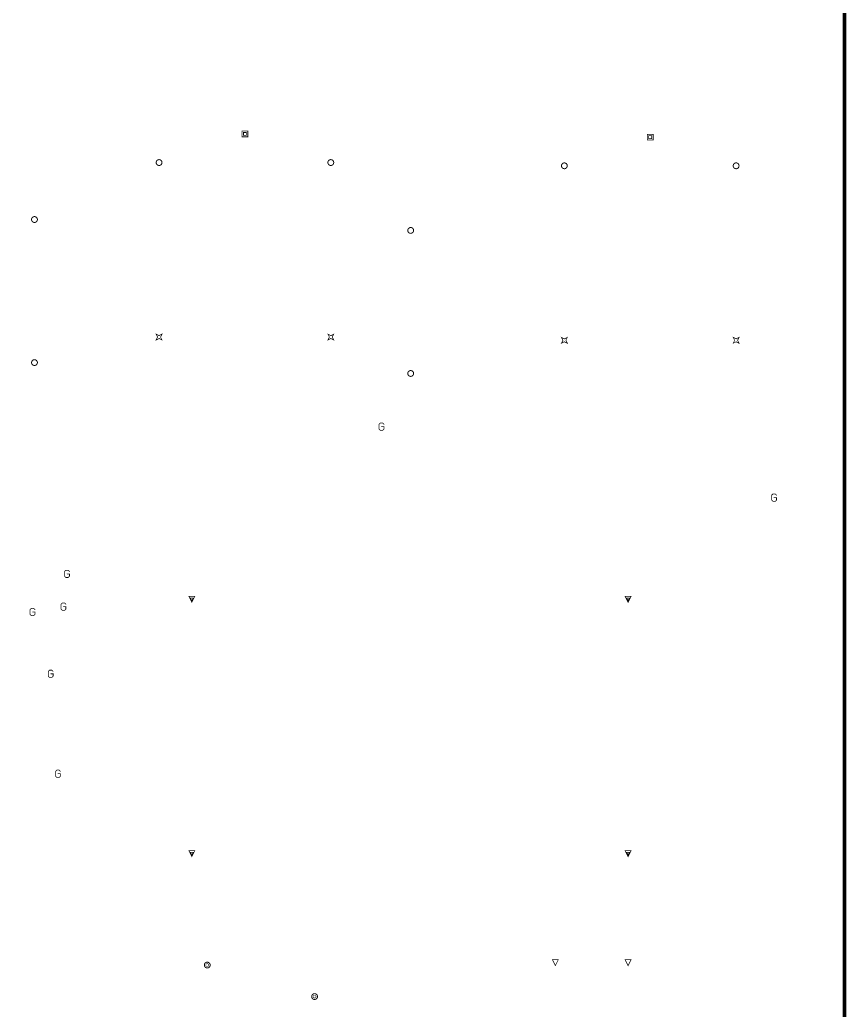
# Model space of a CAD drawing. Extents: x -9.8 to 23.3, y -7.1 to 14.3.
# Drawn here: x 8.727 to 11, y 1.134 to 3.86 of the extents above; entities that cross this region are included whole.
import ezdxf

# ---------------------------------------------------------------- set-up
doc = ezdxf.new("R2010")
doc.units = 0
doc.layers.add('2D_LINE_00', color=1, linetype='CONTINUOUS')

# ---------------------------------------------------------------- blocks, each defined once
blk = doc.blocks.new('DRAWING_13')
at = {"layer": '2D_LINE_00', "const_width": 0.01}
blk.add_lwpolyline([(0, 0), (11.23, 0), (11.23, 7.4)], dxfattribs=at)
blk = doc.blocks.new('SMOOTH_0$002')
at = {"const_width": 0.001}
blk.add_lwpolyline([(-0.0005, 0, 1), (0.0005, 0, 1)], format="xyb", close=True, dxfattribs=at)
blk = doc.blocks.new('DRAWING_3490')
at = {"layer": '2D_LINE_00', "const_width": 0.002}
blk.add_lwpolyline([(0, 0), (0.004, 0.008), (0, 0.016), (0.008, 0.012), (0.016, 0.016), (0.012, 0.008), (0.016, 0), (0.008, 0.004), (0, 0)], dxfattribs=at)
at = {"layer": '2D_LINE_00'}
for p in [(0, 0.016), (0, 0), (0, 0), (0.004, 0.008), (0.008, 0.012), (0.008, 0.004), (0.012, 0.008), (0.016, 0.016), (0.016, 0)]:
    blk.add_blockref('SMOOTH_0$002', p, dxfattribs=at)
blk = doc.blocks.new('DRAWING_3491')
at = {"layer": '2D_LINE_00', "const_width": 0.002}
blk.add_lwpolyline([(0, 0), (0.004, 0.008), (0, 0.016), (0.008, 0.012), (0.016, 0.016), (0.012, 0.008), (0.016, 0), (0.008, 0.004), (0, 0)], dxfattribs=at)
at = {"layer": '2D_LINE_00'}
for p in [(0, 0.016), (0, 0), (0, 0), (0.004, 0.008), (0.008, 0.012), (0.008, 0.004), (0.012, 0.008), (0.016, 0.016), (0.016, 0)]:
    blk.add_blockref('SMOOTH_0$002', p, dxfattribs=at)
blk = doc.blocks.new('DRAWING_3492')
at = {"layer": '2D_LINE_00', "const_width": 0.002}
blk.add_lwpolyline([(0, 0), (0, 0.016), (0.016, 0.016), (0.016, 0), (0, 0)], dxfattribs=at)
at = {"layer": '2D_LINE_00'}
for p in [(0, 0.016), (0, 0), (0, 0), (0.016, 0.016), (0.016, 0)]:
    blk.add_blockref('SMOOTH_0$002', p, dxfattribs=at)
blk = doc.blocks.new('DRAWING_3493')
at = {"layer": '2D_LINE_00', "const_width": 0.002}
blk.add_lwpolyline([(0, 0), (0, 0.008), (0.008, 0.008), (0.008, 0), (0, 0)], dxfattribs=at)
at = {"layer": '2D_LINE_00'}
for p in [(0, 0.008), (0, 0), (0, 0), (0.008, 0.008), (0.008, 0)]:
    blk.add_blockref('SMOOTH_0$002', p, dxfattribs=at)
blk = doc.blocks.new('DRAWING_3525')
at = {"layer": '2D_LINE_00', "const_width": 0.002}
blk.add_lwpolyline([(0, 0), (-0.008, 0.016), (0.008, 0.016), (0, 0)], dxfattribs=at)
at = {"layer": '2D_LINE_00'}
for p in [(-0.008, 0.016), (0, 0), (0, 0), (0.008, 0.016)]:
    blk.add_blockref('SMOOTH_0$002', p, dxfattribs=at)
blk = doc.blocks.new('DRAWING_3526')
at = {"layer": '2D_LINE_00', "const_width": 0.002}
blk.add_lwpolyline([(0, 0), (-0.004, 0.008), (0.004, 0.008), (0, 0)], dxfattribs=at)
at = {"layer": '2D_LINE_00'}
for p in [(-0.004, 0.008), (0, 0), (0, 0), (0.004, 0.008)]:
    blk.add_blockref('SMOOTH_0$002', p, dxfattribs=at)
blk = doc.blocks.new('DRAWING_3527')
at = {"layer": '2D_LINE_00', "const_width": 0.002}
blk.add_lwpolyline([(0, 0), (-0.008, 0.016), (0.008, 0.016), (0, 0)], dxfattribs=at)
at = {"layer": '2D_LINE_00'}
for p in [(-0.008, 0.016), (0, 0), (0, 0), (0.008, 0.016)]:
    blk.add_blockref('SMOOTH_0$002', p, dxfattribs=at)
blk = doc.blocks.new('DRAWING_3528')
at = {"layer": '2D_LINE_00', "const_width": 0.002}
blk.add_lwpolyline([(0, 0), (-0.004, 0.008), (0.004, 0.008), (0, 0)], dxfattribs=at)
at = {"layer": '2D_LINE_00'}
for p in [(-0.004, 0.008), (0, 0), (0, 0), (0.004, 0.008)]:
    blk.add_blockref('SMOOTH_0$002', p, dxfattribs=at)
blk = doc.blocks.new('DRAWING_3529')
at = {"layer": '2D_LINE_00', "const_width": 0.002}
blk.add_lwpolyline([(0, 0), (-0.008, 0.016), (0.008, 0.016), (0, 0)], dxfattribs=at)
at = {"layer": '2D_LINE_00'}
for p in [(-0.008, 0.016), (0, 0), (0, 0), (0.008, 0.016)]:
    blk.add_blockref('SMOOTH_0$002', p, dxfattribs=at)
blk = doc.blocks.new('DRAWING_3530')
at = {"layer": '2D_LINE_00', "const_width": 0.002}
blk.add_lwpolyline([(0, 0), (-0.004, 0.008), (0.004, 0.008), (0, 0)], dxfattribs=at)
at = {"layer": '2D_LINE_00'}
for p in [(-0.004, 0.008), (0, 0), (0, 0), (0.004, 0.008)]:
    blk.add_blockref('SMOOTH_0$002', p, dxfattribs=at)
blk = doc.blocks.new('DRAWING_3531')
at = {"layer": '2D_LINE_00', "const_width": 0.002}
blk.add_lwpolyline([(0, 0), (-0.008, 0.016), (0.008, 0.016), (0, 0)], dxfattribs=at)
at = {"layer": '2D_LINE_00'}
for p in [(-0.008, 0.016), (0, 0), (0, 0), (0.008, 0.016)]:
    blk.add_blockref('SMOOTH_0$002', p, dxfattribs=at)
blk = doc.blocks.new('DRAWING_3532')
at = {"layer": '2D_LINE_00', "const_width": 0.002}
blk.add_lwpolyline([(0, 0), (-0.004, 0.008), (0.004, 0.008), (0, 0)], dxfattribs=at)
at = {"layer": '2D_LINE_00'}
for p in [(-0.004, 0.008), (0, 0), (0, 0), (0.004, 0.008)]:
    blk.add_blockref('SMOOTH_0$002', p, dxfattribs=at)
blk = doc.blocks.new('DRAWING_3569')
at = {"layer": '2D_LINE_00', "const_width": 0.002}
blk.add_lwpolyline([(0, 0), (-0.008, 0.016), (0.008, 0.016), (0, 0)], dxfattribs=at)
at = {"layer": '2D_LINE_00'}
for p in [(-0.008, 0.016), (0, 0), (0, 0), (0.008, 0.016)]:
    blk.add_blockref('SMOOTH_0$002', p, dxfattribs=at)
blk = doc.blocks.new('DRAWING_3570')
at = {"layer": '2D_LINE_00', "const_width": 0.002}
blk.add_lwpolyline([(0, 0), (-0.008, 0.016), (0.008, 0.016), (0, 0)], dxfattribs=at)
at = {"layer": '2D_LINE_00'}
for p in [(-0.008, 0.016), (0, 0), (0, 0), (0.008, 0.016)]:
    blk.add_blockref('SMOOTH_0$002', p, dxfattribs=at)
blk = doc.blocks.new('DRAWING_3676')
at = {"layer": '2D_LINE_00', "const_width": 0.002}
blk.add_lwpolyline([(0, 0), (0.004, 0.008), (0, 0.016), (0.008, 0.012), (0.016, 0.016), (0.012, 0.008), (0.016, 0), (0.008, 0.004), (0, 0)], dxfattribs=at)
at = {"layer": '2D_LINE_00'}
for p in [(0, 0.016), (0, 0), (0, 0), (0.004, 0.008), (0.008, 0.012), (0.008, 0.004), (0.012, 0.008), (0.016, 0.016), (0.016, 0)]:
    blk.add_blockref('SMOOTH_0$002', p, dxfattribs=at)
blk = doc.blocks.new('DRAWING_3677')
at = {"layer": '2D_LINE_00', "const_width": 0.002}
blk.add_lwpolyline([(0, 0), (0.004, 0.008), (0, 0.016), (0.008, 0.012), (0.016, 0.016), (0.012, 0.008), (0.016, 0), (0.008, 0.004), (0, 0)], dxfattribs=at)
at = {"layer": '2D_LINE_00'}
for p in [(0, 0.016), (0, 0), (0, 0), (0.004, 0.008), (0.008, 0.012), (0.008, 0.004), (0.012, 0.008), (0.016, 0.016), (0.016, 0)]:
    blk.add_blockref('SMOOTH_0$002', p, dxfattribs=at)
blk = doc.blocks.new('DRAWING_3678')
at = {"layer": '2D_LINE_00', "const_width": 0.002}
blk.add_lwpolyline([(0, 0), (0, 0.016), (0.016, 0.016), (0.016, 0), (0, 0)], dxfattribs=at)
at = {"layer": '2D_LINE_00'}
for p in [(0, 0.016), (0, 0), (0, 0), (0.016, 0.016), (0.016, 0)]:
    blk.add_blockref('SMOOTH_0$002', p, dxfattribs=at)
blk = doc.blocks.new('DRAWING_3679')
at = {"layer": '2D_LINE_00', "const_width": 0.002}
blk.add_lwpolyline([(0, 0), (0, 0.008), (0.008, 0.008), (0.008, 0), (0, 0)], dxfattribs=at)
at = {"layer": '2D_LINE_00'}
for p in [(0, 0.008), (0, 0), (0, 0), (0.008, 0.008), (0.008, 0)]:
    blk.add_blockref('SMOOTH_0$002', p, dxfattribs=at)
blk = doc.blocks.new('DRAWING_3942')
at = {"layer": '2D_LINE_00', "const_width": 0.002}
blk.add_lwpolyline([(0, 0), (-0.00333, 0.00333), (-0.01, 0.00333), (-0.01333, 0), (-0.01333, -0.01333), (-0.01, -0.01666), (-0.00333, -0.01666), (0, -0.01333), (0, -0.00666), (-0.00666, -0.00666)], dxfattribs=at)
at = {"layer": '2D_LINE_00'}
for p in [(-0.01333, 0), (-0.01, 0.00333), (-0.00333, 0.00333), (0, 0), (-0.01333, -0.01333), (-0.01, -0.01666), (-0.00666, -0.00666), (-0.00333, -0.01666), (0, -0.00666), (0, -0.01333)]:
    blk.add_blockref('SMOOTH_0$002', p, dxfattribs=at)
blk = doc.blocks.new('DRAWING_3948')
at = {"layer": '2D_LINE_00', "const_width": 0.002}
blk.add_lwpolyline([(0, 0), (-0.00333, 0.00333), (-0.01, 0.00333), (-0.01333, 0), (-0.01333, -0.01333), (-0.01, -0.01666), (-0.00333, -0.01666), (0, -0.01333), (0, -0.00666), (-0.00666, -0.00666)], dxfattribs=at)
at = {"layer": '2D_LINE_00'}
for p in [(-0.01333, 0), (-0.01, 0.00333), (-0.00333, 0.00333), (0, 0), (-0.01333, -0.01333), (-0.01, -0.01666), (-0.00666, -0.00666), (-0.00333, -0.01666), (0, -0.00666), (0, -0.01333)]:
    blk.add_blockref('SMOOTH_0$002', p, dxfattribs=at)
blk = doc.blocks.new('DRAWING_3950')
at = {"layer": '2D_LINE_00', "const_width": 0.002}
blk.add_lwpolyline([(0, 0), (-0.00333, 0.00333), (-0.01, 0.00333), (-0.01333, 0), (-0.01333, -0.01333), (-0.01, -0.01666), (-0.00333, -0.01666), (0, -0.01333), (0, -0.00666), (-0.00667, -0.00666)], dxfattribs=at)
at = {"layer": '2D_LINE_00'}
for p in [(-0.01333, 0), (-0.01, 0.00333), (-0.00333, 0.00333), (0, 0), (-0.01333, -0.01333), (-0.01, -0.01666), (-0.00667, -0.00666), (-0.00333, -0.01666), (0, -0.00666), (0, -0.01333)]:
    blk.add_blockref('SMOOTH_0$002', p, dxfattribs=at)
blk = doc.blocks.new('DRAWING_3952')
at = {"layer": '2D_LINE_00', "const_width": 0.002}
blk.add_lwpolyline([(0, 0), (-0.00333, 0.00333), (-0.01, 0.00333), (-0.01333, 0), (-0.01333, -0.01333), (-0.01, -0.01666), (-0.00333, -0.01666), (0, -0.01333), (0, -0.00666), (-0.00666, -0.00666)], dxfattribs=at)
at = {"layer": '2D_LINE_00'}
for p in [(-0.01333, 0), (-0.01, 0.00333), (-0.00333, 0.00333), (0, 0), (-0.01333, -0.01333), (-0.01, -0.01666), (-0.00666, -0.00666), (-0.00333, -0.01666), (0, -0.00666), (0, -0.01333)]:
    blk.add_blockref('SMOOTH_0$002', p, dxfattribs=at)
blk = doc.blocks.new('DRAWING_3954')
at = {"layer": '2D_LINE_00', "const_width": 0.002}
blk.add_lwpolyline([(0, 0), (-0.00333, 0.00333), (-0.01, 0.00333), (-0.01333, 0), (-0.01333, -0.01333), (-0.01, -0.01666), (-0.00333, -0.01666), (0, -0.01333), (0, -0.00666), (-0.00666, -0.00666)], dxfattribs=at)
at = {"layer": '2D_LINE_00'}
for p in [(-0.01333, 0), (-0.01, 0.00333), (-0.00333, 0.00333), (0, 0), (-0.01333, -0.01333), (-0.01, -0.01666), (-0.00666, -0.00666), (-0.00333, -0.01666), (0, -0.00666), (0, -0.01333)]:
    blk.add_blockref('SMOOTH_0$002', p, dxfattribs=at)
blk = doc.blocks.new('DRAWING_3956')
at = {"layer": '2D_LINE_00', "const_width": 0.002}
blk.add_lwpolyline([(0, 0), (-0.00333, 0.00333), (-0.01, 0.00333), (-0.01333, 0), (-0.01333, -0.01333), (-0.01, -0.01666), (-0.00333, -0.01666), (0, -0.01333), (0, -0.00666), (-0.00667, -0.00666)], dxfattribs=at)
at = {"layer": '2D_LINE_00'}
for p in [(-0.01333, 0), (-0.01, 0.00333), (-0.00333, 0.00333), (0, 0), (-0.01333, -0.01333), (-0.01, -0.01666), (-0.00667, -0.00666), (-0.00333, -0.01666), (0, -0.00666), (0, -0.01333)]:
    blk.add_blockref('SMOOTH_0$002', p, dxfattribs=at)
blk = doc.blocks.new('DRAWING_3993')
at = {"layer": '2D_LINE_00', "const_width": 0.002}
blk.add_lwpolyline([(0, 0), (-0.00333, 0.00333), (-0.01, 0.00333), (-0.01333, 0), (-0.01333, -0.01333), (-0.01, -0.01666), (-0.00333, -0.01666), (0, -0.01333), (0, -0.00666), (-0.00666, -0.00666)], dxfattribs=at)
at = {"layer": '2D_LINE_00'}
for p in [(-0.01333, 0), (-0.01, 0.00333), (-0.00333, 0.00333), (0, 0), (-0.01333, -0.01333), (-0.01, -0.01666), (-0.00666, -0.00666), (-0.00333, -0.01666), (0, -0.00666), (0, -0.01333)]:
    blk.add_blockref('SMOOTH_0$002', p, dxfattribs=at)
blk = doc.blocks.new('DRAWING_4113')
at = {"layer": '2D_LINE_00', "const_width": 0.00267}
blk.add_lwpolyline([(0, 0, 1), (0.016, 0, 1)], format="xyb", close=True, dxfattribs=at)
blk = doc.blocks.new('DRAWING_4114')
at = {"layer": '2D_LINE_00', "const_width": 0.00267}
blk.add_lwpolyline([(0, 0, 1), (0.016, 0, 1)], format="xyb", close=True, dxfattribs=at)
blk = doc.blocks.new('DRAWING_4115')
at = {"layer": '2D_LINE_00', "const_width": 0.00267}
blk.add_lwpolyline([(0, 0, 1), (0.016, 0, 1)], format="xyb", close=True, dxfattribs=at)
blk = doc.blocks.new('DRAWING_4116')
at = {"layer": '2D_LINE_00', "const_width": 0.00267}
blk.add_lwpolyline([(0, 0, 1), (0.016, 0, 1)], format="xyb", close=True, dxfattribs=at)
blk = doc.blocks.new('DRAWING_4123')
at = {"layer": '2D_LINE_00', "const_width": 0.00267}
blk.add_lwpolyline([(0, 0, 1), (0.016, 0, 1)], format="xyb", close=True, dxfattribs=at)
blk = doc.blocks.new('DRAWING_4124')
at = {"layer": '2D_LINE_00', "const_width": 0.00267}
blk.add_lwpolyline([(0, 0, 1), (0.016, 0, 1)], format="xyb", close=True, dxfattribs=at)
blk = doc.blocks.new('DRAWING_4140')
at = {"layer": '2D_LINE_00', "const_width": 0.00267}
blk.add_lwpolyline([(0, 0, 1), (0.016, 0, 1)], format="xyb", close=True, dxfattribs=at)
blk = doc.blocks.new('DRAWING_4141')
at = {"layer": '2D_LINE_00', "const_width": 0.00267}
blk.add_lwpolyline([(0, 0, 1), (0.016, 0, 1)], format="xyb", close=True, dxfattribs=at)
blk = doc.blocks.new('DRAWING_4142')
at = {"layer": '2D_LINE_00', "const_width": 0.00267}
blk.add_lwpolyline([(0, 0, 1), (0.016, 0, 1)], format="xyb", close=True, dxfattribs=at)
blk = doc.blocks.new('DRAWING_4143')
at = {"layer": '2D_LINE_00', "const_width": 0.00267}
blk.add_lwpolyline([(0, 0, 1), (0.016, 0, 1)], format="xyb", close=True, dxfattribs=at)
blk = doc.blocks.new('DRAWING_4152')
at = {"layer": '2D_LINE_00', "const_width": 0.00133}
blk.add_lwpolyline([(0, 0, 1), (0.008, 0, 1)], format="xyb", close=True, dxfattribs=at)
blk = doc.blocks.new('DRAWING_4153')
at = {"layer": '2D_LINE_00', "const_width": 0.00133}
blk.add_lwpolyline([(0, 0, 1), (0.008, 0, 1)], format="xyb", close=True, dxfattribs=at)

msp = doc.modelspace()

# ---------------------------------------------------------------- block references
for name, p in [('DRAWING_13', (-0.235, -0.2)), ('DRAWING_3678', (9.338, 3.5379)), ('DRAWING_3679', (9.342, 3.5419)), ('DRAWING_3492', (10.453, 3.5289)), ('DRAWING_3493', (10.457, 3.5329)), ('DRAWING_4141', (9.10178, 3.46716)), ('DRAWING_4140', (9.57422, 3.46716)), ('DRAWING_4114', (10.21678, 3.45816)), ('DRAWING_4113', (10.68922, 3.45816)), ('DRAWING_4143', (8.759, 3.31031)), ('DRAWING_4123', (9.794, 3.28031)), ('DRAWING_3676', (9.10178, 2.97884)), ('DRAWING_3677', (9.57422, 2.97884)), ('DRAWING_3490', (10.21678, 2.96984)), ('DRAWING_3491', (10.68922, 2.96984)), ('DRAWING_4142', (8.759, 2.91661)), ('DRAWING_4124', (9.794, 2.88661)), ('DRAWING_3942', (9.72833, 2.74666)), ('DRAWING_3993', (10.80833, 2.55166)), ('DRAWING_3950', (8.86333, 2.34166)), ('DRAWING_3529', (9.2, 2.257)), ('DRAWING_3530', (9.2, 2.261)), ('DRAWING_3525', (10.4, 2.257)), ('DRAWING_3526', (10.4, 2.261)), ('DRAWING_3952', (8.76833, 2.23666)), ('DRAWING_3948', (8.85333, 2.25166)), ('DRAWING_3956', (8.81833, 2.06666)), ('DRAWING_3954', (8.83833, 1.79166)), ('DRAWING_3531', (9.2, 1.557)), ('DRAWING_3532', (9.2, 1.561)), ('DRAWING_3527', (10.4, 1.557)), ('DRAWING_3528', (10.4, 1.561)), ('DRAWING_4115', (9.23436, 1.25831)), ('DRAWING_4152', (9.23836, 1.25831)), ('DRAWING_3569', (10.2, 1.257)), ('DRAWING_3570', (10.4, 1.257)), ('DRAWING_4116', (9.52964, 1.17169)), ('DRAWING_4153', (9.53364, 1.17169))]:
    msp.add_blockref(name, p)

doc.saveas('drawing.dxf')
